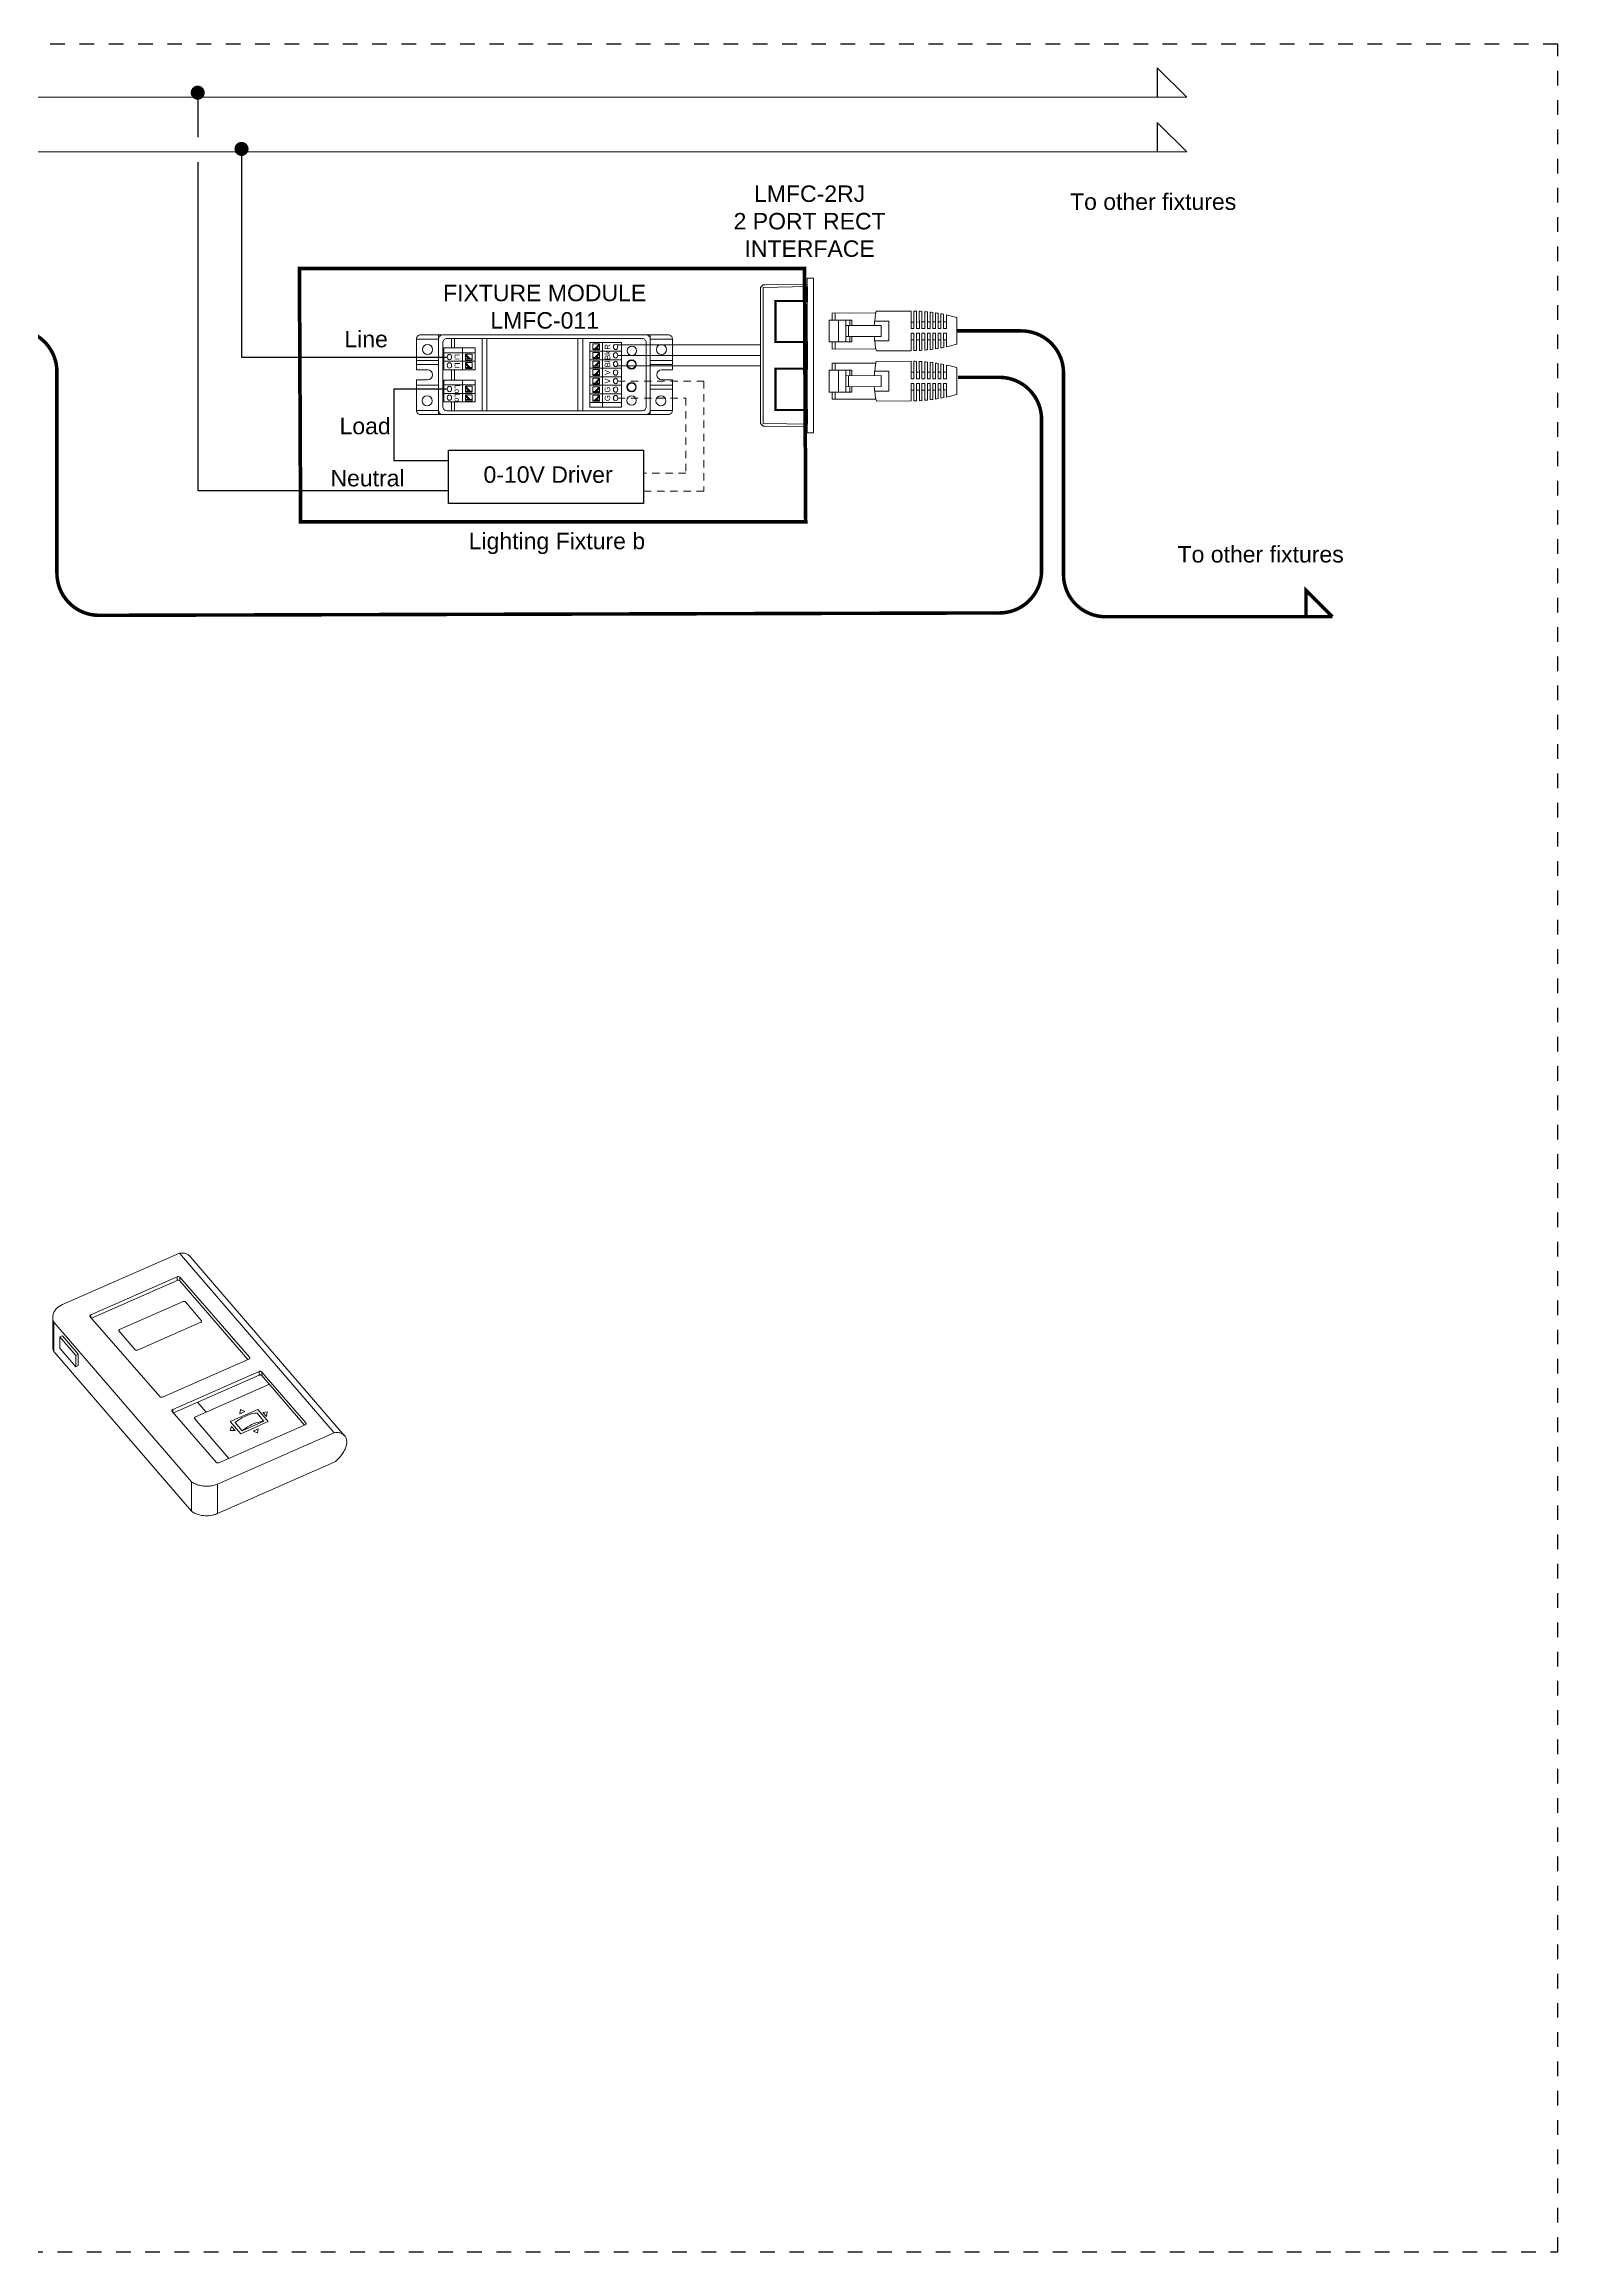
# Model space of a CAD drawing. Header units: inches. Extents: x -60 to 2005, y -577 to 104.
# Drawn here: x 347.14 to 372.99, y 0.14 to 37.84 of the extents above; entities that cross this region are included whole.
import ezdxf

# ---------------------------------------------------------------- set-up
doc = ezdxf.new("R2010")
doc.units = ezdxf.units.IN
doc.header["$MEASUREMENT"] = 0
doc.linetypes.add('Demo', pattern=[0.5, 0.25, -0.25])
doc.linetypes.add('HIDDEN2', pattern=[0.1875, 0.125, -0.0625])
doc.layers.get('0').update_dxf_attribs({"lineweight": 5})
doc.layers.add('PS Borders', color=40, linetype='Demo', lineweight=5, plot=False)
for name, color, linetype, lineweight in [('WS', 3, 'Continuous', 5), ('WS_DETAIL', 7, 'Continuous', 5), ('WS_LineVoltage', 1, 'Continuous', 5), ('WS_LowVoltage', 6, 'Continuous', 5)]:
    doc.layers.add(name, color=color, linetype=linetype, lineweight=lineweight)
doc.styles.add('ARIAL', font='arial.ttf')

# ---------------------------------------------------------------- blocks, each defined once
blk = doc.blocks.new('LMCT-100_i')
at = {"extrusion": (0, 0.700492, 0.71366)}
for p, q in [((-24.44, 12.57), (-4.49, 21.34)), ((21.96, -9.31), (-4.49, 21.34)), ((-2.72, 20.82), (23.73, -9.83)), ((-19.6, 10.84), (-4.88, 17.31)), ((-4.88, 16.69), (-19.52, 10.26)), ((-4.89, 17.31), (-4.89, 16.68)), ((-4.39, 17.23), (7.47, 3.58)), ((-4.39, 17.22), (-4.39, 16.6)), ((7.2, 3.17), (-4.39, 16.6)), ((-14.71, 8.31), (-3.84, 13.09)), ((-3.47, 13.03), (-0.73, 9.81)), ((-26.13, 10.41), (-26.13, 5.37)), ((-25.93, 9.59), (-25.93, 4.54)), ((-25.92, 9.59), (-2.4, -17.69)), ((-7.85, -3.15), (-19.72, 10.49)), ((-19.6, 10.84), (-19.6, 10.35)), ((-12.03, 4.85), (-14.8, 8.05)), ((-0.8, 9.56), (-11.67, 4.79)), ((-24.48, 7.23), (-24.92, 7.04)), ((-24.92, 7.04), (-22.2, 3.89)), ((-24.92, 7.04), (-24.92, 5.11)), ((-22.2, 1.96), (-24.92, 5.11)), ((-22.2, 3.89), (-21.76, 4.08)), ((-22.2, 1.96), (-22.2, 3.89)), ((-21.76, 2.15), (-21.76, 4.08)), ((-21.76, 2.15), (-22.2, 1.96)), ((7.36, 3.23), (-7.36, -3.23)), ((-5.6, -5.33), (9.12, 1.14)), ((9.12, 0.51), (-5.52, -5.91)), ((7.47, 3.58), (7.47, 3.31)), ((9.12, 1.14), (9.12, 0.51)), ((9.61, 1.05), (17.1, -7.63)), ((9.61, 1.05), (9.61, 0.43)), ((16.9, -8.02), (9.61, 0.43)), ((-1.72, -6.58), (10.88, -1.04)), ((1.77, -14.36), (-5.72, -5.68)), ((-5.6, -5.33), (-5.6, -5.82)), ((3.96, -13.7), (-1.84, -6.93)), ((0.07, -5.79), (-1.38, -4.1)), ((4.2, -7.4), (8.9, -5.34)), ((6, -9.49), (4.2, -7.4)), ((6, -9.49), (10.7, -7.42)), ((6.24, -8.97), (9.96, -7.33)), ((8.76, -5.94), (9.96, -7.33)), ((10.7, -7.42), (8.9, -5.34)), ((21.96, -9.31), (2, -18.08)), ((16.98, -7.98), (2.27, -14.44)), ((5.05, -8.96), (4.42, -8.23)), ((6.24, -8.97), (5.04, -7.57)), ((17.1, -7.63), (17.1, -7.9)), ((2, -23.12), (21.96, -14.36)), ((-2.4, -22.73), (-2.4, -17.69)), ((2, -18.08), (2, -23.12))]:
    blk.add_line(p, q, dxfattribs=at)
for p, q in [((5.83, -6.07), (5.93, -5.37)), ((6.71, -5.7), (5.93, -5.37)), ((9.78, -5.85), (10.48, -5.73)), ((10.4, -6.57), (10.48, -5.73)), ((4.42, -8.23), (4.2, -8.91)), ((5.05, -8.96), (4.2, -8.91)), ((8.87, -9.36), (8.09, -9.03)), ((8.87, -9.36), (8.97, -8.66))]:
    blk.add_line(p, q)
at = {"extrusion": (-0.310472, -0.62793, 0.71366)}
for p, q in [((6.71, -5.7), (5.83, -6.07)), ((8.97, -8.66), (8.09, -9.03))]:
    blk.add_line(p, q, dxfattribs=at)
at = {"extrusion": (-0.692921, 0.102711, 0.71366)}
blk.add_line((10.4, -6.57), (9.78, -5.85), dxfattribs=at)
for centre in [(-4.71, 16.87), (-4.71, 16.25)]:
    blk.add_arc(centre, 0.477, 48.6015, 112.129)
for points, knots in [([(-4.49, 21.34), (-4.24, 21.37), (-3.76, 21.38), (-3.16, 21.21), (-2.85, 20.98), (-2.72, 20.83), (-2.72, 20.82)], [0, 0, 0, 0, 0.1, 0.2, 0.3, 0.3044799, 0.3044799, 0.3044799, 0.3044799]), ([(-25.93, 4.54), (-26.02, 4.72), (-26.11, 5), (-26.13, 5.28), (-26.13, 5.37)], [0, 0, 0, 0, 0.1666667, 0.2459578, 0.2459578, 0.2459578, 0.2459578])]:
    blk.add_open_spline(points, degree=3, knots=knots)
for points in [[(-24.44, 12.57), (-24.67, 12.47), (-25.09, 12.23), (-25.6, 11.79), (-25.95, 11.27), (-26.13, 10.71), (-26.14, 10.14), (-26.02, 9.77), (-25.93, 9.59)], [(-3.84, 13.09), (-3.82, 13.1), (-3.78, 13.11), (-3.71, 13.12), (-3.64, 13.11), (-3.57, 13.1), (-3.52, 13.07), (-3.49, 13.04), (-3.47, 13.03)], [(-19.72, 10.49), (-19.73, 10.51), (-19.76, 10.55), (-19.77, 10.62), (-19.77, 10.69), (-19.73, 10.75), (-19.68, 10.8), (-19.63, 10.83), (-19.6, 10.84)], [(-14.8, 8.05), (-14.81, 8.07), (-14.83, 8.1), (-14.84, 8.15), (-14.83, 8.2), (-14.81, 8.24), (-14.77, 8.28), (-14.73, 8.3), (-14.71, 8.31)], [(-0.73, 9.81), (-0.72, 9.8), (-0.7, 9.77), (-0.69, 9.72), (-0.69, 9.67), (-0.72, 9.62), (-0.76, 9.58), (-0.8, 9.56), (-0.82, 9.55)], [(-11.67, 4.79), (-11.69, 4.78), (-11.73, 4.76), (-11.8, 4.75), (-11.87, 4.76), (-11.93, 4.78), (-11.99, 4.81), (-12.02, 4.83), (-12.03, 4.85)], [(7.47, 3.58), (7.49, 3.56), (7.51, 3.52), (7.53, 3.46), (7.52, 3.39), (7.48, 3.32), (7.43, 3.27), (7.38, 3.24), (7.35, 3.23)], [(9.12, 1.14), (9.14, 1.15), (9.2, 1.17), (9.3, 1.18), (9.39, 1.17), (9.48, 1.15), (9.56, 1.11), (9.6, 1.07), (9.61, 1.05)], [(9.61, 0.43), (9.6, 0.45), (9.56, 0.48), (9.48, 0.52), (9.39, 0.55), (9.3, 0.56), (9.2, 0.54), (9.14, 0.53), (9.12, 0.51)], [(-7.36, -3.23), (-7.38, -3.24), (-7.44, -3.26), (-7.54, -3.27), (-7.63, -3.27), (-7.72, -3.24), (-7.8, -3.2), (-7.84, -3.17), (-7.85, -3.15)], [(-5.72, -5.68), (-5.73, -5.66), (-5.76, -5.62), (-5.77, -5.56), (-5.76, -5.49), (-5.73, -5.42), (-5.67, -5.37), (-5.62, -5.34), (-5.6, -5.33)], [(-1.84, -6.93), (-1.85, -6.91), (-1.88, -6.87), (-1.89, -6.8), (-1.88, -6.74), (-1.85, -6.67), (-1.8, -6.62), (-1.75, -6.59), (-1.72, -6.58)], [(5.04, -7.57), (5.33, -7.34), (5.94, -6.91), (6.9, -6.4), (7.85, -6.06), (8.47, -5.96), (8.76, -5.94)], [(9.96, -7.33), (9.67, -7.35), (9.06, -7.46), (8.1, -7.8), (7.14, -8.3), (6.53, -8.73), (6.24, -8.97)], [(17.1, -7.63), (17.12, -7.65), (17.14, -7.69), (17.16, -7.75), (17.15, -7.82), (17.11, -7.88), (17.06, -7.94), (17.01, -7.97), (16.98, -7.98)], [(21.96, -14.36), (22.21, -14.17), (22.68, -13.76), (23.28, -13.06), (23.74, -12.32), (24.02, -11.58), (24.12, -10.88), (24.02, -10.27), (23.74, -9.78), (23.28, -9.44), (22.68, -9.27), (22.21, -9.28), (21.96, -9.31)], [(2.27, -14.44), (2.24, -14.46), (2.18, -14.48), (2.09, -14.49), (1.99, -14.48), (1.9, -14.45), (1.83, -14.42), (1.79, -14.38), (1.77, -14.36)], [(-2.4, -17.69), (-2.22, -17.83), (-1.8, -18.07), (-1.08, -18.32), (-0.3, -18.46), (0.5, -18.47), (1.29, -18.34), (1.78, -18.18), (2, -18.08)], [(2, -23.12), (1.78, -23.22), (1.29, -23.39), (0.5, -23.51), (-0.3, -23.5), (-1.08, -23.37), (-1.8, -23.11), (-2.22, -22.87), (-2.4, -22.73)]]:
    blk.add_open_spline(points, degree=3)
at = {"layer": 'WS_DETAIL', "extrusion": (0, 0.700492, 0.71366)}
blk.add_line((-25.93, 4.54), (-2.4, -22.73), dxfattribs=at)
at = {"layer": 'WS_DETAIL'}
blk.add_line((-24.48, 7.23), (-21.76, 4.08), dxfattribs=at)
blk = doc.blocks.new('*U205')
for p, q in [((-11.65, 1), (-9.56, 1)), ((-11.65, 1), (-11.65, -0.99)), ((-7.37, 1.64), (-11.37, 1.65)), ((-11.37, 1.65), (-11.37, 1)), ((-11.09, 1), (-11.09, 1.65)), ((-10.79, -0.99), (-10.79, 1)), ((-10.12, -0.99), (-10.12, 1)), ((-6.89, 0.5), (-10.12, 0.51)), ((-9.89, 0.51), (-9.89, -0.49)), ((-9.76, 1), (-9.76, 0.51)), ((-9.56, 1), (-9.56, 0.5)), ((-7.49, 0.9), (-6.2, 0.9)), ((-7.33, 1.81), (-4.16, 1.8)), ((-6.89, 0.5), (-6.9, -0.5)), ((-6.2, 0.9), (-6.2, -0.9)), ((-4.16, 1.8), (-4.16, 0.21)), ((-4.16, 0.81), (-3.92, 0.81)), ((-3.92, 0.21), (-4.16, 0.21)), ((-3.91, 1.8), (-3.92, 0.21)), ((-3.67, 1.79), (-3.67, 0.21)), ((-3.67, 0.81), (-3.42, 0.81)), ((-3.42, 0.21), (-3.67, 0.21)), ((-3.42, 1.78), (-3.42, 0.21)), ((-3.18, 1.77), (-3.18, 0.21)), ((-3.18, 0.81), (-2.93, 0.81)), ((-2.93, 0.21), (-3.18, 0.21)), ((-2.93, 1.75), (-2.93, 0.21)), ((-2.68, 1.73), (-2.68, 0.21)), ((-2.68, 0.81), (-2.44, 0.81)), ((-2.44, 0.21), (-2.68, 0.21)), ((-2.44, 1.7), (-2.44, 0.21)), ((-2.19, 1.67), (-2.19, 0.2)), ((-2.19, 0.81), (-1.94, 0.81)), ((-1.95, 0.2), (-2.19, 0.2)), ((-1.94, 1.64), (-1.95, 0.2)), ((-1.7, 1.6), (-1.7, 0.2)), ((-1.7, 0.8), (-1.45, 0.8)), ((-1.45, 0.2), (-1.7, 0.2)), ((-1.45, 1.55), (-1.45, 0.2)), ((-1.2, 1.51), (-1.21, 0.2)), ((-1.21, 0.8), (-0.96, 0.8)), ((-0.96, 0.2), (-1.21, 0.2)), ((-0.96, 1.45), (-0.96, 0.2)), ((0, -1.21), (0, 1.21)), ((-11.65, -0.99), (-9.56, -0.99)), ((-11.37, -1.63), (-11.37, -0.99)), ((-7.37, -1.64), (-11.37, -1.63)), ((-11.09, -1.63), (-11.09, -0.99)), ((-6.9, -0.5), (-10.12, -0.49)), ((-9.76, -0.5), (-9.76, -0.99)), ((-9.56, -0.99), (-9.56, -0.5)), ((-7.49, -0.9), (-6.2, -0.9)), ((-7.34, -1.8), (-4.17, -1.81)), ((-4.16, -0.21), (-4.17, -1.81)), ((-3.92, -0.21), (-4.16, -0.21)), ((-4.16, -0.81), (-3.92, -0.81)), ((-3.92, -0.21), (-3.92, -1.81)), ((-3.67, -0.21), (-3.67, -1.8)), ((-3.42, -0.21), (-3.67, -0.21)), ((-3.67, -0.81), (-3.43, -0.82)), ((-3.42, -0.21), (-3.43, -1.79)), ((-3.18, -0.21), (-3.18, -1.78)), ((-2.93, -0.22), (-3.18, -0.21)), ((-3.18, -0.82), (-2.93, -0.82)), ((-2.93, -0.22), (-2.93, -1.76)), ((-2.69, -0.22), (-2.69, -1.74)), ((-2.44, -0.22), (-2.69, -0.22)), ((-2.69, -0.82), (-2.44, -0.82)), ((-2.44, -0.22), (-2.44, -1.71)), ((-2.19, -0.22), (-2.19, -1.68)), ((-1.95, -0.22), (-2.19, -0.22)), ((-2.19, -0.82), (-1.95, -0.82)), ((-1.95, -0.22), (-1.95, -1.65)), ((-1.7, -0.22), (-1.7, -1.61)), ((-1.45, -0.22), (-1.7, -0.22)), ((-1.7, -0.82), (-1.45, -0.82)), ((-1.45, -0.22), (-1.45, -1.57)), ((-1.21, -0.22), (-1.21, -1.52)), ((-0.96, -0.22), (-1.21, -0.22)), ((-1.21, -0.82), (-0.96, -0.82)), ((-0.96, -0.22), (-0.96, -1.47))]:
    blk.add_line(p, q)
for centre, radius, start, end in [((0.65, -0.01), 8.19, 167.1781, 176.4172), ((-4.18, -13.27), 15.07, 88.045, 88.9822), ((-4.18, -13.27), 15.07, 86.1688, 87.1073), ((-4.18, -13.27), 15.07, 84.2885, 85.2293), ((-4.18, -13.27), 15.07, 82.4021, 83.3462), ((-4.18, -13.27), 15.07, 80.5075, 81.456), ((-4.18, -13.27), 15.07, 78.6025, 79.5565), ((-4.18, -13.27), 15.07, 73.8813, 77.6453), ((0.65, -0.01), 8.19, 183.4212, 192.6603), ((-4.15, 13.26), 15.07, 270.8562, 271.7934), ((-4.15, 13.26), 15.07, 272.7312, 273.6696), ((-4.15, 13.26), 15.07, 274.6091, 275.5499), ((-4.15, 13.26), 15.07, 276.4922, 277.4363), ((-4.15, 13.26), 15.07, 278.3824, 279.3309), ((-4.15, 13.26), 15.07, 280.282, 281.2359), ((-4.15, 13.26), 15.07, 282.1931, 285.9571)]:
    blk.add_arc(centre, radius, start, end)
blk = doc.blocks.new('LMFC-011_TW')
for p, q in [((-17.49, 10.31), (-14.45, 10.31)), ((-14.45, 10.31), (-14.45, 10.86)), ((-11.18, 9.09), (-11.18, 8.45)), ((7.55, 9.64), (6.88, 8.97)), ((7.55, 9.45), (7.07, 8.97)), ((7.94, 9.83), (7.94, 8.66)), ((14.45, 10.31), (14.45, 10.88)), ((17.49, 10.31), (14.45, 10.31)), ((-14.45, 7.38), (-17.49, 7.38)), ((-17.49, 6.84), (-14.45, 6.84)), ((-15.96, 6.12), (-17.49, 6.12)), ((-11.18, 8.45), (-11.18, 7.28)), ((-11.18, 7.28), (-11.18, 6.11)), ((-10.79, 8.26), (-10.12, 7.59)), ((-10.79, 8.07), (-10.31, 7.59)), ((-10.79, 7.09), (-10.12, 6.42)), ((-10.79, 6.9), (-10.31, 6.42)), ((7.55, 8.47), (6.88, 7.8)), ((7.55, 7.31), (6.88, 6.63)), ((7.55, 6.14), (6.88, 5.46)), ((7.55, 8.28), (7.07, 7.8)), ((7.55, 7.11), (7.07, 6.63)), ((7.94, 8.66), (7.94, 7.49)), ((7.94, 7.49), (7.94, 6.33)), ((7.94, 6.33), (7.94, 5.16)), ((14.45, 7.38), (17.49, 7.38)), ((17.49, 6.84), (14.45, 6.84)), ((16.04, 6.12), (17.49, 6.12)), ((-15.96, 4.74), (-17.49, 4.74)), ((-17.49, 4.02), (-14.45, 4.02)), ((-14.45, 3.48), (-17.49, 3.48)), ((-11.18, 4.71), (-11.18, 4.06)), ((-11.18, 4.06), (-11.18, 2.89)), ((-10.79, 3.87), (-10.12, 3.2)), ((-10.79, 3.68), (-10.31, 3.2)), ((7.55, 4.97), (6.88, 4.3)), ((7.55, 3.8), (6.88, 3.13)), ((7.55, 5.95), (7.07, 5.46)), ((7.55, 4.78), (7.07, 4.3)), ((7.55, 3.61), (7.07, 3.13)), ((7.94, 5.16), (7.94, 3.99)), ((7.94, 3.99), (7.94, 2.82)), ((17.49, 4.02), (14.45, 4.02)), ((14.45, 3.48), (17.49, 3.48)), ((16.04, 4.74), (17.49, 4.74)), ((-17.49, 0.55), (-17.49, 0.55)), ((-17.49, 0.55), (-14.45, 0.55)), ((-14.45, 0), (-16.96, 0)), ((-14.45, 0.55), (-14.45, 0)), ((-11.18, 2.89), (-11.18, 1.73)), ((-10.79, 2.71), (-10.12, 2.03)), ((-10.79, 2.52), (-10.31, 2.03)), ((7.55, 2.64), (6.88, 1.96)), ((7.55, 2.45), (7.07, 1.96)), ((7.94, 2.82), (7.94, 1.66)), ((7.94, 1.66), (7.94, 1.01)), ((17.49, 0.55), (14.45, 0.55)), ((14.45, 0.55), (14.45, 0))]:
    blk.add_line(p, q)
for points in [[(-17.49, 6.12), (-17.49, 10.34, -0.414214), (-16.95, 10.88), (16.95, 10.88, -0.414214), (17.49, 10.34), (17.49, 6.12)], [(17.49, 4.74), (17.49, 0.55, -0.414214), (16.95, 0), (-16.95, 0, -0.414214), (-17.49, 0.55), (-17.49, 4.74)]]:
    blk.add_lwpolyline(points, format="xyb")
for points in [[(-13.9, 10.88), (13.9, 10.88, -0.414214), (14.45, 10.34), (14.45, 0.55, -0.414214), (13.9, 0), (-13.9, 0, -0.414214), (-14.45, 0.55), (-14.45, 10.34, -0.414214)], [(-13.33, 10.38), (13.36, 10.38, -0.414214), (13.91, 9.84), (13.91, 1.07, -0.414214), (13.36, 0.52), (-13.33, 0.52, -0.414214), (-13.87, 1.07), (-13.87, 9.84, -0.414214)]]:
    blk.add_lwpolyline(points, format="xyb", close=True)
for points in [[(-13.76, 8.45), (-9.44, 8.45), (-9.44, 9.09), (-13.76, 9.09)], [(-8.51, 10.38), (-7.85, 10.38), (-7.85, 0.52), (-8.51, 0.52)], [(4.58, 10.38), (5.24, 10.38), (5.24, 0.52), (4.58, 0.52)], [(10.52, 8.66), (6.2, 8.66), (6.2, 9.83), (10.52, 9.83)], [(7.55, 9.64), (6.62, 9.64), (6.62, 8.97), (7.55, 8.97)], [(-13.76, 7.28), (-9.44, 7.28), (-9.44, 8.45), (-13.76, 8.45)], [(-13.76, 6.11), (-9.44, 6.11), (-9.44, 7.28), (-13.76, 7.28)], [(-10.79, 8.26), (-9.86, 8.26), (-9.86, 7.59), (-10.79, 7.59)], [(-10.79, 7.59), (-9.86, 7.59), (-9.86, 7.44), (-10.79, 7.44)], [(-10.79, 7.09), (-9.86, 7.09), (-9.86, 6.42), (-10.79, 6.42)], [(-10.79, 6.42), (-9.86, 6.42), (-9.86, 6.28), (-10.79, 6.28)], [(10.52, 7.49), (6.2, 7.49), (6.2, 8.66), (10.52, 8.66)], [(10.52, 6.33), (6.2, 6.33), (6.2, 7.49), (10.52, 7.49)], [(10.52, 5.16), (6.2, 5.16), (6.2, 6.33), (10.52, 6.33)], [(6.62, 8.97), (7.55, 8.97), (7.55, 8.82), (6.62, 8.82)], [(7.55, 8.47), (6.62, 8.47), (6.62, 7.8), (7.55, 7.8)], [(6.62, 7.8), (7.55, 7.8), (7.55, 7.66), (6.62, 7.66)], [(7.55, 7.31), (6.62, 7.31), (6.62, 6.63), (7.55, 6.63)], [(6.62, 6.63), (7.55, 6.63), (7.55, 6.49), (6.62, 6.49)], [(7.55, 6.14), (6.62, 6.14), (6.62, 5.46), (7.55, 5.46)], [(-13.76, 4.06), (-9.44, 4.06), (-9.44, 4.71), (-13.76, 4.71)], [(-13.76, 2.89), (-9.44, 2.89), (-9.44, 4.06), (-13.76, 4.06)], [(-10.79, 3.87), (-9.86, 3.87), (-9.86, 3.2), (-10.79, 3.2)], [(-10.79, 3.2), (-9.86, 3.2), (-9.86, 3.06), (-10.79, 3.06)], [(10.52, 3.99), (6.2, 3.99), (6.2, 5.16), (10.52, 5.16)], [(10.52, 2.82), (6.2, 2.82), (6.2, 3.99), (10.52, 3.99)], [(6.62, 5.46), (7.55, 5.46), (7.55, 5.32), (6.62, 5.32)], [(7.55, 4.97), (6.62, 4.97), (6.62, 4.3), (7.55, 4.3)], [(6.62, 4.3), (7.55, 4.3), (7.55, 4.16), (6.62, 4.16)], [(7.55, 3.8), (6.62, 3.8), (6.62, 3.13), (7.55, 3.13)], [(6.62, 3.13), (7.55, 3.13), (7.55, 2.99), (6.62, 2.99)], [(-13.76, 1.73), (-9.44, 1.73), (-9.44, 2.89), (-13.76, 2.89)], [(-10.79, 2.71), (-9.86, 2.71), (-9.86, 2.03), (-10.79, 2.03)], [(-10.79, 2.03), (-9.86, 2.03), (-9.86, 1.89), (-10.79, 1.89)], [(10.52, 1.66), (6.2, 1.66), (6.2, 2.82), (10.52, 2.82)], [(10.52, 1.01), (6.2, 1.01), (6.2, 1.66), (10.52, 1.66)], [(7.55, 2.64), (6.62, 2.64), (6.62, 1.96), (7.55, 1.96)], [(6.62, 1.96), (7.55, 1.96), (7.55, 1.82), (6.62, 1.82)]]:
    blk.add_lwpolyline(points, close=True)
for points in [[(-12.7, 9.09), (-12.7, 10.38), (-12.26, 10.38), (-12.26, 9.09)], [(-12.7, 4.71), (-12.7, 6.11)], [(-12.26, 6.11), (-12.26, 4.71)], [(-12.26, 1.73), (-12.26, 0.52), (-12.7, 0.52), (-12.7, 1.73)]]:
    blk.add_lwpolyline(points)
for centre, radius in [((-15.96, 8.89), 0.687), ((11.96, 8.72), 0.64), ((15.99, 8.89), 0.687), ((11.92, 6.84), 0.64), ((11.92, 6.84), 0.555), ((11.92, 3.74), 0.64), ((11.92, 3.74), 0.555), ((-16.02, 1.88), 0.687), ((11.92, 1.9), 0.64), ((15.93, 1.88), 0.687)]:
    blk.add_circle(centre, radius)
for centre, start, end in [((-15.96, 5.43), 270, 90), ((16.04, 5.43), 90, 270)]:
    blk.add_arc(centre, 0.687, start, end)
at = {"extrusion": (0, 0, -1)}
for centre in [(9.73, 9.24), (9.73, 8.08), (9.73, 6.91), (9.73, 5.74), (9.73, 4.58), (9.73, 3.41), (9.73, 2.24)]:
    blk.add_ellipse(centre, major_axis=(0, 0.371), ratio=0.810855, dxfattribs=at)
for centre in [(-12.97, 7.86), (-12.97, 6.7), (-12.97, 3.48), (-12.97, 2.31)]:
    blk.add_ellipse(centre, major_axis=(0, 0.371), ratio=0.810855)
at = {"char_height": 0.75, "attachment_point": 5, "style": 'ARIAL'}
for s, insert, rotation in [('R', (8.62, 9.24), 90), ('Li', (-11.89, 7.86), 270), ('Li', (-11.89, 6.7), 270), ('Bk', (8.62, 8.08), 90), ('Bl', (8.62, 6.91), 90), ('V', (8.62, 5.74), 90), ('Lo', (-11.89, 3.48), 270), ('G', (8.62, 3.41), 90), ('V', (8.62, 4.58), 90), ('Lo', (-11.89, 2.31), 270), ('G', (8.62, 2.24), 90)]:
    blk.add_mtext_dynamic_manual_height_columns(s, width=0.9693, gutter_width=1, heights=[0], dxfattribs=dict(at, insert=insert, rotation=rotation))

msp = doc.modelspace()

# ---------------------------------------------------------------- linework, layer by layer
at = {"color": 7, "linetype": 'Continuous', "lineweight": 15}
for p, q in [((359.377, 33.689), (359.421, 33.735)), ((359.377, 33.689), (359.377, 31.367)), ((359.421, 33.691), (360.17, 33.704)), ((359.421, 31.365), (359.421, 33.691)), ((360.17, 33.748), (359.826, 33.742)), ((360.17, 33.849), (360.28, 33.849)), ((360.17, 33.849), (360.17, 31.207)), ((360.28, 33.849), (360.28, 31.207)), ((359.377, 32.709), (356.938, 32.709)), ((359.377, 32.528), (356.938, 32.528)), ((359.377, 32.348), (356.938, 32.348)), ((359.421, 31.321), (359.377, 31.367)), ((359.824, 31.358), (359.421, 31.365)), ((359.421, 31.321), (359.457, 31.321)), ((359.457, 31.321), (359.824, 31.314)), ((360.17, 31.352), (359.826, 31.358)), ((359.826, 31.314), (360.17, 31.308)), ((360.17, 31.207), (360.28, 31.207))]:
    msp.add_line(p, q, dxfattribs=at)
at = {"linetype": 'Continuous', "const_width": 0.0625}
msp.add_lwpolyline([(351.52, 29.688), (360.147, 29.688), (360.127, 34.014), (351.5, 34.014)], close=True, dxfattribs=at)
at = {"color": 7, "linetype": 'Continuous', "lineweight": 15}
msp.add_lwpolyline([(359.824, 33.742), (359.457, 33.736), (359.421, 33.735)], dxfattribs=at)
at = {"const_width": 0.0354}
msp.add_lwpolyline([(360.17, 33.704), (360.17, 33.459), (359.632, 33.459), (359.632, 32.756), (360.17, 32.756), (360.17, 32.3), (359.632, 32.3), (359.632, 31.597), (360.17, 31.597), (360.17, 31.352)], dxfattribs=at)
at = {"lineweight": -3}
msp.add_lwpolyline([(354.048, 30.911), (357.376, 30.911), (357.376, 30.001), (354.048, 30.001)], close=True, dxfattribs=at)
at = {"layer": 'PS Borders', "lineweight": -3}
msp.add_lwpolyline([(323.368, 0.138), (372.994, 0.138), (372.994, 37.845), (323.368, 37.845)], close=True, dxfattribs=at)
at = {"layer": 'WS', "const_width": 0.06}
for points in [[(345.537, 32.97), (346.639, 32.97, -0.414214), (347.358, 32.251), (347.358, 28.807, 0.414214), (348.077, 28.089), (363.457, 28.13, 0.414214), (364.176, 28.849), (364.176, 31.435, 0.414214), (363.457, 32.154), (362.747, 32.154)], [(362.73, 32.947), (363.832, 32.947, -0.414214), (364.551, 32.228), (364.551, 28.784, 0.414214), (365.27, 28.065), (369.145, 28.065)]]:
    msp.add_lwpolyline(points, format="xyb", dxfattribs=at)
msp.add_lwpolyline([(369.145, 28.065), (368.693, 28.517), (368.693, 28.065)], dxfattribs=at)
at = {"layer": 'WS_LineVoltage', "lineweight": -3}
for p, q in [((366.655, 36.94), (366.153, 37.443)), ((366.153, 37.443), (366.153, 36.94)), ((349.763, 37.016), (349.763, 36.254)), ((366.655, 36.003), (366.153, 36.505)), ((366.153, 36.505), (366.153, 36.003)), ((349.763, 35.831), (349.763, 30.223)), ((350.511, 36.055), (350.511, 32.496)), ((350.511, 32.496), (354.025, 32.496)), ((353.112, 31.958), (354.024, 31.958)), ((353.112, 31.958), (353.113, 30.733)), ((353.113, 30.733), (354.048, 30.733)), ((349.763, 30.223), (354.048, 30.223))]:
    msp.add_line(p, q, dxfattribs=at)
at = {"layer": 'WS_LineVoltage', "const_width": 0.12}
for points in [[(349.703, 37.016, 1), (349.823, 37.016, 1)], [(350.451, 36.055, 1), (350.571, 36.055, 1)]]:
    msp.add_lwpolyline(points, format="xyb", close=True, dxfattribs=at)
at = {"layer": 'WS_LineVoltage'}
for points in [[(366.655, 36.94), (329.694, 36.94)], [(366.655, 36.003), (329.694, 36.003)]]:
    msp.add_lwpolyline(points, dxfattribs=at)
at = {"layer": 'WS_LowVoltage', "linetype": 'HIDDEN2'}
for points in [[(356.938, 32.091), (358.41, 32.091), (358.41, 30.21), (357.376, 30.21)], [(356.938, 31.799), (358.101, 31.799), (358.101, 30.519), (357.376, 30.519)]]:
    msp.add_lwpolyline(points, dxfattribs=at)

# ---------------------------------------------------------------- block references
at = {"xscale": -0.1875, "yscale": 0.1875, "zscale": 0.1875, "rotation": 180}
for p in [(362.73, 32.947), (362.73, 32.089)]:
    msp.add_blockref('*U205', p, dxfattribs=at)
for name, p, xscale, yscale, zscale in [('LMFC-011_TW', (355.684, 31.519), 0.125, 0.125, 0.125), ('LMCT-100_i', (349.899, 15.06), 0.1, 0.1, 0.1)]:
    msp.add_blockref(name, p, dxfattribs=dict(xscale=xscale, yscale=yscale, zscale=zscale))

# ---------------------------------------------------------------- texts
at = {"char_height": 0.28125, "width": 6.01353, "attachment_point": 2, "style": 'ARIAL'}
for s, insert in [('LMFC-2RJ\\P2 PORT RECT^JINTERFACE', (360.214, 35.431)), ('FIXTURE MODULE\\PLMFC-011', (355.689, 33.736))]:
    msp.add_mtext(s, dxfattribs=dict(at, insert=insert))
at = {"lineweight": -3, "char_height": 0.28125, "attachment_point": 1, "style": 'ARIAL'}
for s, insert, width in [('\\pi0.13349;To other fixtures', (364.529, 35.295), 3.0814), ('\\pi0.015795;Line', (352.252, 32.948), 0.72934), ('\\pi-0.043774;Load', (352.229, 31.463), 0.72934), ('\\pi-0.23984;Neutral', (352.27, 30.573), 0.72934), ('\\pi0.44352;0-10V Driver', (354.201, 30.634), 3.0814), ('\\pi0.056176;Lighting Fixture b', (354.335, 29.5), 3.0814), ('\\pi0.13349;To other fixtures', (366.365, 29.273), 3.0814)]:
    msp.add_mtext(s, dxfattribs=dict(at, insert=insert, width=width))

doc.saveas('drawing.dxf')
